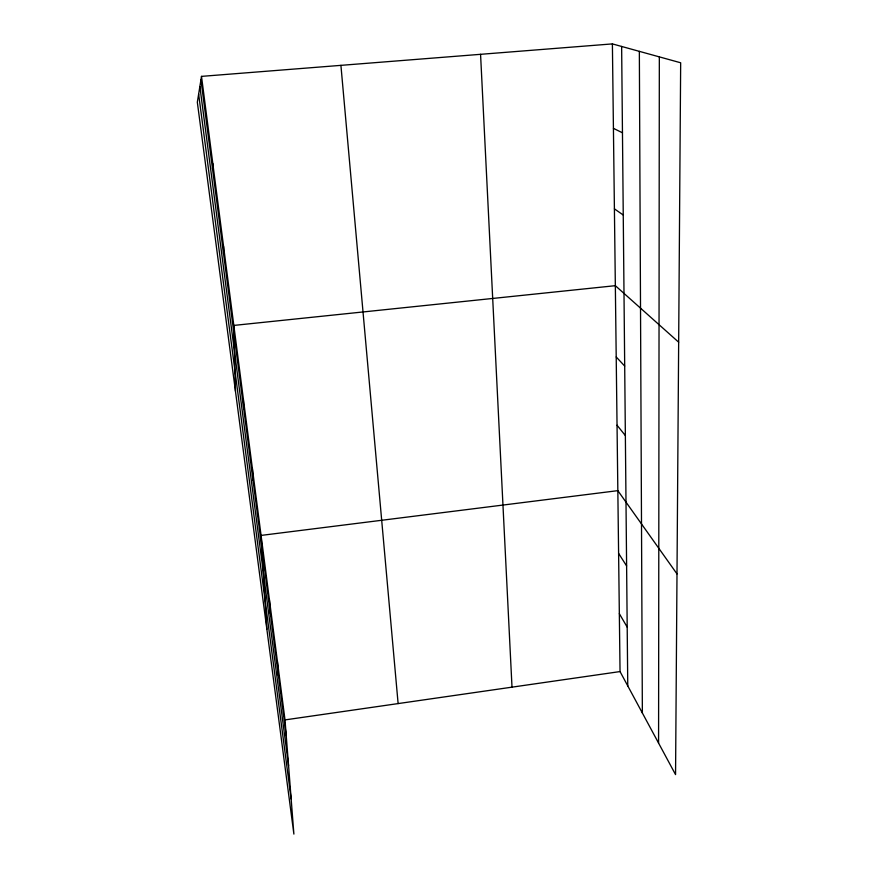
<?xml version="1.0" encoding="UTF-8"?>
<svg xmlns="http://www.w3.org/2000/svg" width="878" height="878" viewBox="0 0 878 878"><rect width="100%" height="100%" fill="white"/><g stroke="black" fill="none" stroke-linecap="round" stroke-linejoin="round"><path stroke-width="1.32" d="M658.577 743.095L659.334 56.883M223.561 253.753L223.572 246.444M212.542 169.015L212.816 163.527M201.501 76.375L197.331 102.21L293.889 834.1L285.01 719.905L201.501 76.375L612.394 43.9L680.669 62.777L675.555 774.605L620.044 671.571L612.394 43.9M285.01 719.905L620.044 671.571M613.426 128.353L622.458 132.797M614.402 208.854L623.248 215.022M678.661 342.19L615.346 285.679L233.822 325.42L235.469 391.27M616.213 356.962L624.686 366.06M617.047 425.226L625.355 435.565M676.993 573.894L617.838 490.648L261.073 535.415L266.868 629.241M618.606 553.414L626.607 565.915M619.341 613.667L627.188 627.122M198.637 94.1L291.167 799.057M200.941 79.843L286.239 735.698M199.866 86.527L288.577 765.693M340.916 65.356L398.118 703.585M277.36 660.947L278.458 675.862M269.392 599.509L270.336 613.448M252.392 468.501L253.007 480.189M480.562 54.315L512.006 687.156M243.316 398.568L243.744 408.95M621.635 46.457L627.759 685.883M639.349 51.352L642.367 713.013"/></g></svg>
